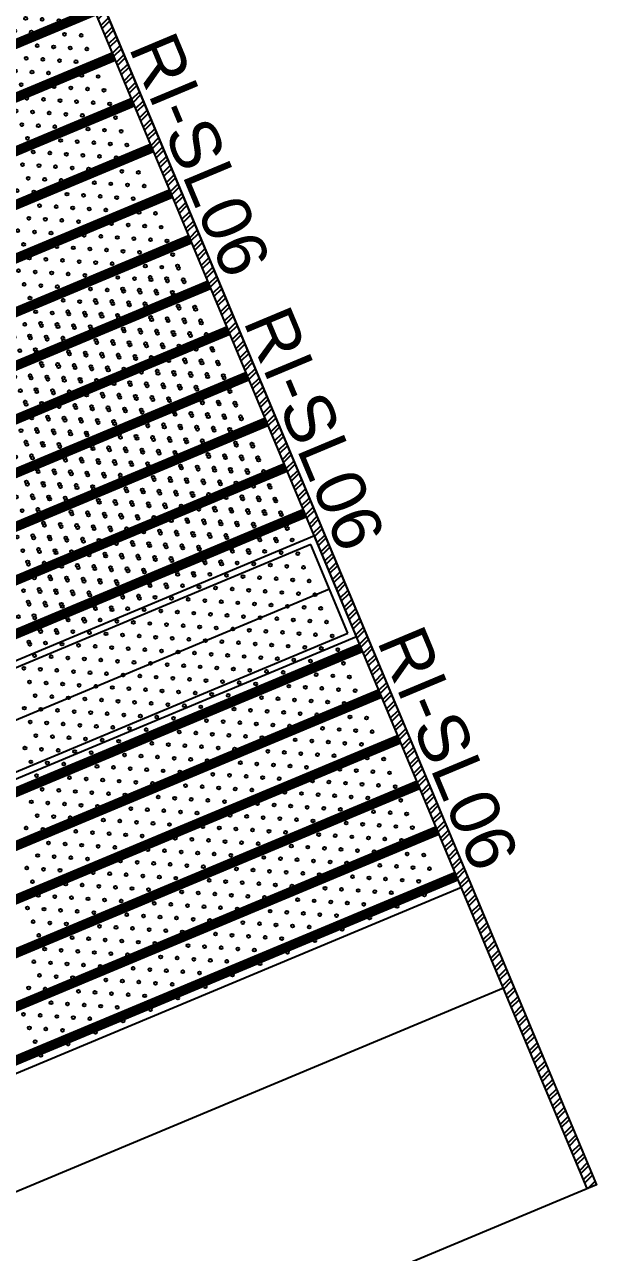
# Model space of a CAD drawing. Header units: millimetres. Extents: x 712803 to 922331, y -1382701 to -1225629.
# Drawn here: x 831770 to 832926, y -1271099 to -1268618 of the extents above; entities that cross this region are included whole.
import ezdxf
from ezdxf.enums import TextEntityAlignment as Align

# ---------------------------------------------------------------- set-up
doc = ezdxf.new("R2010")
doc.units = ezdxf.units.MM
doc.header["$LTSCALE"] = 10
doc.header["$MEASUREMENT"] = 0
doc.linetypes.add('CENTER', pattern=[50.8, 31.75, -6.35, 6.35, -6.35])
for name, color, linetype in [('I—平顶—分格线', 8, 'Continuous'), ('I—平顶—暖通', 144, 'Continuous'), ('I—平顶—灯具', 62, 'Continuous'), ('I—平顶—造型', 122, 'Continuous')]:
    doc.layers.add(name, color=color, linetype=linetype)
doc.styles.add('ARIAL', font='arial.ttf')

# ---------------------------------------------------------------- blocks, each defined once
blk = doc.blocks.new('30-2')
at = {"layer": 'I—平顶—分格线'}
for centre in [(-1385, -64.7), (-1355, -64.7), (-1325, -64.7), (-1295, -64.7), (-1265, -64.7), (-1235, -64.7), (-1205, -64.7), (-1175, -64.7), (-1145, -64.7), (-1115, -64.7), (-1085, -64.7), (-1055, -64.7), (-1025, -64.7), (-995, -64.7), (-965, -64.7), (-935, -64.7), (-905, -64.7), (-875, -64.7), (-845, -64.7), (-815, -64.7), (-785, -64.7), (-755, -64.7), (-725, -64.7), (-695, -64.7), (-665, -64.7), (-635, -64.7), (-605, -64.7), (-575, -64.7), (-545, -64.7), (-515, -64.7), (-485, -64.7), (-455, -64.7), (-425, -64.7), (-395, -64.7), (-365, -64.7), (-335, -64.7), (-305, -64.7), (-275, -64.7), (-245, -64.7), (-215, -64.7), (-185, -64.7), (-155, -64.7), (-125, -64.7), (-95, -64.7), (-65, -64.7), (-35, -64.7), (-1370, -94.7), (-1340, -94.7), (-1310, -94.7), (-1280, -94.7), (-1250, -94.7), (-1220, -94.7), (-1190, -94.7), (-1160, -94.7), (-1130, -94.7), (-1100, -94.7), (-1070, -94.7), (-1040, -94.7), (-1010, -94.7), (-980, -94.7), (-950, -94.7), (-920, -94.7), (-890, -94.7), (-860, -94.7), (-830, -94.7), (-800, -94.7), (-770, -94.7), (-740, -94.7), (-710, -94.7), (-680, -94.7), (-650, -94.7), (-620, -94.7), (-590, -94.7), (-560, -94.7), (-530, -94.7), (-500, -94.7), (-470, -94.7), (-440, -94.7), (-410, -94.7), (-380, -94.7), (-350, -94.7), (-320, -94.7), (-290, -94.7), (-260, -94.7), (-230, -94.7), (-200, -94.7), (-170, -94.7), (-140, -94.7), (-110, -94.7), (-80, -94.7), (-50, -94.7), (-20, -94.7), (-1385, -124.7), (-1355, -124.7), (-1325, -124.7), (-1295, -124.7), (-1265, -124.7), (-1235, -124.7), (-1205, -124.7), (-1175, -124.7), (-1145, -124.7), (-1115, -124.7), (-1085, -124.7), (-1055, -124.7), (-1025, -124.7), (-995, -124.7), (-965, -124.7), (-935, -124.7), (-905, -124.7), (-875, -124.7), (-845, -124.7), (-815, -124.7), (-785, -124.7), (-755, -124.7), (-725, -124.7), (-695, -124.7), (-665, -124.7), (-635, -124.7), (-605, -124.7), (-575, -124.7), (-545, -124.7), (-515, -124.7), (-485, -124.7), (-455, -124.7), (-425, -124.7), (-395, -124.7), (-365, -124.7), (-335, -124.7), (-305, -124.7), (-275, -124.7), (-245, -124.7), (-215, -124.7), (-185, -124.7), (-155, -124.7), (-125, -124.7), (-95, -124.7), (-65, -124.7), (-35, -124.7), (-1370, -154.7), (-1340, -154.7), (-1310, -154.7), (-1280, -154.7), (-1250, -154.7), (-1220, -154.7), (-1190, -154.7), (-1160, -154.7), (-1130, -154.7), (-1100, -154.7), (-1070, -154.7), (-1040, -154.7), (-1010, -154.7), (-980, -154.7), (-950, -154.7), (-920, -154.7), (-890, -154.7), (-860, -154.7), (-830, -154.7), (-800, -154.7), (-770, -154.7), (-740, -154.7), (-710, -154.7), (-680, -154.7), (-650, -154.7), (-620, -154.7), (-590, -154.7), (-560, -154.7), (-530, -154.7), (-500, -154.7), (-470, -154.7), (-440, -154.7), (-410, -154.7), (-380, -154.7), (-350, -154.7), (-320, -154.7), (-290, -154.7), (-260, -154.7), (-230, -154.7), (-200, -154.7), (-170, -154.7), (-140, -154.7), (-110, -154.7), (-80, -154.7), (-50, -154.7), (-20, -154.7), (-1385, -184.7), (-1355, -184.7), (-1325, -184.7), (-1295, -184.7), (-1265, -184.7), (-1235, -184.7), (-1205, -184.7), (-1175, -184.7), (-1145, -184.7), (-1115, -184.7), (-1085, -184.7), (-1055, -184.7), (-1025, -184.7), (-995, -184.7), (-965, -184.7), (-935, -184.7), (-905, -184.7), (-875, -184.7), (-845, -184.7), (-815, -184.7), (-785, -184.7), (-755, -184.7), (-725, -184.7), (-695, -184.7), (-665, -184.7), (-635, -184.7), (-605, -184.7), (-575, -184.7), (-545, -184.7), (-515, -184.7), (-485, -184.7), (-455, -184.7), (-425, -184.7), (-395, -184.7), (-365, -184.7), (-335, -184.7), (-305, -184.7), (-275, -184.7), (-245, -184.7), (-215, -184.7), (-185, -184.7), (-155, -184.7), (-125, -184.7), (-95, -184.7), (-65, -184.7), (-35, -184.7), (-1370, -214.7), (-1340, -214.7), (-1310, -214.7), (-1280, -214.7), (-1250, -214.7), (-1220, -214.7), (-1190, -214.7), (-1160, -214.7), (-1130, -214.7), (-1100, -214.7), (-1070, -214.7), (-1040, -214.7), (-1010, -214.7), (-980, -214.7), (-950, -214.7), (-920, -214.7), (-890, -214.7), (-860, -214.7), (-830, -214.7), (-800, -214.7), (-770, -214.7), (-740, -214.7), (-710, -214.7), (-680, -214.7), (-650, -214.7), (-620, -214.7), (-590, -214.7), (-560, -214.7), (-530, -214.7), (-500, -214.7), (-470, -214.7), (-440, -214.7), (-410, -214.7), (-380, -214.7), (-350, -214.7), (-320, -214.7), (-290, -214.7), (-260, -214.7), (-230, -214.7), (-200, -214.7), (-170, -214.7), (-140, -214.7), (-110, -214.7), (-80, -214.7), (-50, -214.7), (-20, -214.7), (-1385, -244.7), (-1355, -244.7), (-1325, -244.7), (-1295, -244.7), (-1265, -244.7), (-1235, -244.7), (-1205, -244.7), (-1175, -244.7), (-1145, -244.7), (-1115, -244.7), (-1085, -244.7), (-1055, -244.7), (-1025, -244.7), (-995, -244.7), (-965, -244.7), (-935, -244.7), (-905, -244.7), (-875, -244.7), (-845, -244.7), (-815, -244.7), (-785, -244.7), (-755, -244.7), (-725, -244.7), (-695, -244.7), (-665, -244.7), (-635, -244.7), (-605, -244.7), (-575, -244.7), (-545, -244.7), (-515, -244.7), (-485, -244.7), (-455, -244.7), (-425, -244.7), (-395, -244.7), (-365, -244.7), (-335, -244.7), (-305, -244.7), (-275, -244.7), (-245, -244.7), (-215, -244.7), (-185, -244.7), (-155, -244.7), (-125, -244.7), (-95, -244.7), (-65, -244.7), (-35, -244.7), (-1370, -274.7), (-1340, -274.7), (-1310, -274.7), (-1280, -274.7), (-1250, -274.7), (-1220, -274.7), (-1190, -274.7), (-1160, -274.7), (-1130, -274.7), (-1100, -274.7), (-1070, -274.7), (-1040, -274.7), (-1010, -274.7), (-980, -274.7), (-950, -274.7), (-920, -274.7), (-890, -274.7), (-860, -274.7), (-830, -274.7), (-800, -274.7), (-770, -274.7), (-740, -274.7), (-710, -274.7), (-680, -274.7), (-650, -274.7), (-620, -274.7), (-590, -274.7), (-560, -274.7), (-530, -274.7), (-500, -274.7), (-470, -274.7), (-440, -274.7), (-410, -274.7), (-380, -274.7), (-350, -274.7), (-320, -274.7), (-290, -274.7), (-260, -274.7), (-230, -274.7), (-200, -274.7), (-170, -274.7), (-140, -274.7), (-110, -274.7), (-80, -274.7), (-50, -274.7), (-20, -274.7), (-1385, -304.7), (-1355, -304.7), (-1325, -304.7), (-1295, -304.7), (-1265, -304.7), (-1235, -304.7), (-1205, -304.7), (-1175, -304.7), (-1145, -304.7), (-1115, -304.7), (-1085, -304.7), (-1055, -304.7), (-1025, -304.7), (-995, -304.7), (-965, -304.7), (-935, -304.7), (-905, -304.7), (-875, -304.7), (-845, -304.7), (-815, -304.7), (-785, -304.7), (-755, -304.7), (-725, -304.7), (-695, -304.7), (-665, -304.7), (-635, -304.7), (-605, -304.7), (-575, -304.7), (-545, -304.7), (-515, -304.7), (-485, -304.7), (-455, -304.7), (-425, -304.7), (-395, -304.7), (-365, -304.7), (-335, -304.7), (-305, -304.7), (-275, -304.7), (-245, -304.7), (-215, -304.7), (-185, -304.7), (-155, -304.7), (-125, -304.7), (-95, -304.7), (-65, -304.7), (-35, -304.7), (-1370, -334.7), (-1340, -334.7), (-1310, -334.7), (-1280, -334.7), (-1250, -334.7), (-1220, -334.7), (-1190, -334.7), (-1160, -334.7), (-1130, -334.7), (-1100, -334.7), (-1070, -334.7), (-1040, -334.7), (-1010, -334.7), (-980, -334.7), (-950, -334.7), (-920, -334.7), (-890, -334.7), (-860, -334.7), (-830, -334.7), (-800, -334.7), (-770, -334.7), (-740, -334.7), (-710, -334.7), (-680, -334.7), (-650, -334.7), (-620, -334.7), (-590, -334.7), (-560, -334.7), (-530, -334.7), (-500, -334.7), (-470, -334.7), (-440, -334.7), (-410, -334.7), (-380, -334.7), (-350, -334.7), (-320, -334.7), (-290, -334.7), (-260, -334.7), (-230, -334.7), (-200, -334.7), (-170, -334.7), (-140, -334.7), (-110, -334.7), (-80, -334.7), (-50, -334.7), (-20, -334.7), (-1385, -364.7), (-1355, -364.7), (-1325, -364.7), (-1295, -364.7), (-1265, -364.7), (-1235, -364.7), (-1205, -364.7), (-1175, -364.7), (-1145, -364.7), (-1115, -364.7), (-1085, -364.7), (-1055, -364.7), (-1025, -364.7), (-995, -364.7), (-965, -364.7), (-935, -364.7), (-905, -364.7), (-875, -364.7), (-845, -364.7), (-815, -364.7), (-785, -364.7), (-755, -364.7), (-725, -364.7), (-695, -364.7), (-665, -364.7), (-635, -364.7), (-605, -364.7), (-575, -364.7), (-545, -364.7), (-515, -364.7), (-485, -364.7), (-455, -364.7), (-425, -364.7), (-395, -364.7), (-365, -364.7), (-335, -364.7), (-305, -364.7), (-275, -364.7), (-245, -364.7), (-215, -364.7), (-185, -364.7), (-155, -364.7), (-125, -364.7), (-95, -364.7), (-65, -364.7), (-35, -364.7), (-1370, -394.7), (-1340, -394.7), (-1310, -394.7), (-1280, -394.7), (-1250, -394.7), (-1220, -394.7), (-1190, -394.7), (-1160, -394.7), (-1130, -394.7), (-1100, -394.7), (-1070, -394.7), (-1040, -394.7), (-1010, -394.7), (-980, -394.7), (-950, -394.7), (-920, -394.7), (-890, -394.7), (-860, -394.7), (-830, -394.7), (-800, -394.7), (-770, -394.7), (-740, -394.7), (-710, -394.7), (-680, -394.7), (-650, -394.7), (-620, -394.7), (-590, -394.7), (-560, -394.7), (-530, -394.7), (-500, -394.7), (-470, -394.7), (-440, -394.7), (-410, -394.7), (-380, -394.7), (-350, -394.7), (-320, -394.7), (-290, -394.7), (-260, -394.7), (-230, -394.7), (-200, -394.7), (-170, -394.7), (-140, -394.7), (-110, -394.7), (-80, -394.7), (-50, -394.7), (-20, -394.7), (-1325, -424.7), (-1295, -424.7), (-1265, -424.7), (-1235, -424.7), (-1205, -424.7), (-1175, -424.7), (-1145, -424.7), (-1115, -424.7), (-1085, -424.7), (-1055, -424.7), (-1025, -424.7), (-995, -424.7), (-965, -424.7), (-935, -424.7), (-905, -424.7), (-875, -424.7), (-845, -424.7), (-815, -424.7), (-785, -424.7), (-755, -424.7), (-725, -424.7), (-695, -424.7), (-665, -424.7), (-635, -424.7), (-605, -424.7), (-575, -424.7), (-545, -424.7), (-515, -424.7), (-485, -424.7), (-455, -424.7), (-425, -424.7), (-395, -424.7), (-365, -424.7), (-335, -424.7), (-305, -424.7), (-275, -424.7), (-245, -424.7), (-215, -424.7), (-185, -424.7), (-155, -424.7), (-125, -424.7), (-95, -424.7), (-65, -424.7), (-35, -424.7), (-1250, -454.7), (-1220, -454.7), (-1190, -454.7), (-1160, -454.7), (-1130, -454.7), (-1100, -454.7), (-1070, -454.7), (-1040, -454.7), (-1010, -454.7), (-980, -454.7), (-950, -454.7), (-920, -454.7), (-890, -454.7), (-860, -454.7), (-830, -454.7), (-800, -454.7), (-770, -454.7), (-740, -454.7), (-710, -454.7), (-680, -454.7), (-650, -454.7), (-620, -454.7), (-590, -454.7), (-560, -454.7), (-530, -454.7), (-500, -454.7), (-470, -454.7), (-440, -454.7), (-410, -454.7), (-380, -454.7), (-350, -454.7), (-320, -454.7), (-290, -454.7), (-260, -454.7), (-230, -454.7), (-200, -454.7), (-170, -454.7), (-140, -454.7), (-110, -454.7), (-80, -454.7), (-50, -454.7), (-20, -454.7), (-1175, -484.7), (-1145, -484.7), (-1115, -484.7), (-1085, -484.7), (-1055, -484.7), (-1025, -484.7), (-995, -484.7), (-965, -484.7), (-935, -484.7), (-905, -484.7), (-875, -484.7), (-845, -484.7), (-815, -484.7), (-785, -484.7), (-755, -484.7), (-725, -484.7), (-695, -484.7), (-665, -484.7), (-635, -484.7), (-605, -484.7), (-575, -484.7), (-545, -484.7), (-515, -484.7), (-485, -484.7), (-455, -484.7), (-425, -484.7), (-395, -484.7), (-365, -484.7), (-335, -484.7), (-305, -484.7), (-275, -484.7), (-245, -484.7), (-215, -484.7), (-185, -484.7), (-155, -484.7), (-125, -484.7), (-95, -484.7), (-65, -484.7), (-35, -484.7), (-1100, -514.7), (-1070, -514.7), (-1040, -514.7), (-1010, -514.7), (-980, -514.7), (-950, -514.7), (-920, -514.7), (-890, -514.7), (-860, -514.7), (-830, -514.7), (-800, -514.7), (-770, -514.7), (-740, -514.7), (-710, -514.7), (-680, -514.7), (-650, -514.7), (-620, -514.7), (-590, -514.7), (-560, -514.7), (-530, -514.7), (-500, -514.7), (-470, -514.7), (-440, -514.7), (-410, -514.7), (-380, -514.7), (-350, -514.7), (-320, -514.7), (-290, -514.7), (-260, -514.7), (-230, -514.7), (-200, -514.7), (-170, -514.7), (-140, -514.7), (-110, -514.7), (-80, -514.7), (-50, -514.7), (-20, -514.7), (-1025, -544.7), (-995, -544.7), (-965, -544.7), (-935, -544.7), (-905, -544.7), (-875, -544.7), (-845, -544.7), (-815, -544.7), (-785, -544.7), (-755, -544.7), (-725, -544.7), (-695, -544.7), (-665, -544.7), (-635, -544.7), (-605, -544.7), (-575, -544.7), (-545, -544.7), (-515, -544.7), (-485, -544.7), (-455, -544.7), (-425, -544.7), (-395, -544.7), (-365, -544.7), (-335, -544.7), (-305, -544.7), (-275, -544.7), (-245, -544.7), (-215, -544.7), (-185, -544.7), (-155, -544.7), (-125, -544.7), (-95, -544.7), (-65, -544.7), (-35, -544.7), (-950, -574.7), (-920, -574.7), (-890, -574.7), (-860, -574.7), (-830, -574.7), (-800, -574.7), (-770, -574.7), (-740, -574.7), (-710, -574.7), (-680, -574.7), (-650, -574.7), (-620, -574.7), (-590, -574.7), (-560, -574.7), (-530, -574.7), (-500, -574.7), (-470, -574.7), (-440, -574.7), (-410, -574.7), (-380, -574.7), (-350, -574.7), (-320, -574.7), (-290, -574.7), (-260, -574.7), (-230, -574.7), (-200, -574.7), (-170, -574.7), (-140, -574.7), (-110, -574.7), (-80, -574.7), (-50, -574.7), (-20, -574.7), (-875, -604.7), (-845, -604.7), (-815, -604.7), (-785, -604.7), (-755, -604.7), (-725, -604.7), (-695, -604.7), (-665, -604.7), (-635, -604.7), (-605, -604.7), (-575, -604.7), (-545, -604.7), (-515, -604.7), (-485, -604.7), (-455, -604.7), (-425, -604.7), (-395, -604.7), (-365, -604.7), (-335, -604.7), (-305, -604.7), (-275, -604.7), (-245, -604.7), (-215, -604.7), (-185, -604.7), (-155, -604.7), (-125, -604.7), (-95, -604.7), (-65, -604.7), (-35, -604.7), (-830, -634.7), (-800, -634.7), (-770, -634.7), (-740, -634.7), (-710, -634.7), (-680, -634.7), (-650, -634.7), (-620, -634.7), (-590, -634.7), (-560, -634.7), (-530, -634.7), (-500, -634.7), (-470, -634.7), (-440, -634.7), (-410, -634.7), (-380, -634.7), (-350, -634.7), (-320, -634.7), (-290, -634.7), (-260, -634.7), (-230, -634.7), (-200, -634.7), (-170, -634.7), (-140, -634.7), (-110, -634.7), (-80, -634.7), (-50, -634.7), (-20, -634.7), (-755, -664.7), (-725, -664.7), (-695, -664.7), (-665, -664.7), (-635, -664.7), (-605, -664.7), (-575, -664.7), (-545, -664.7), (-515, -664.7), (-485, -664.7), (-455, -664.7), (-425, -664.7), (-395, -664.7), (-365, -664.7), (-335, -664.7), (-305, -664.7), (-275, -664.7), (-245, -664.7), (-215, -664.7), (-185, -664.7), (-155, -664.7), (-125, -664.7), (-95, -664.7), (-65, -664.7), (-35, -664.7), (-680, -694.7), (-650, -694.7), (-620, -694.7), (-590, -694.7), (-560, -694.7), (-530, -694.7), (-500, -694.7), (-470, -694.7), (-440, -694.7), (-410, -694.7), (-380, -694.7), (-350, -694.7), (-320, -694.7), (-290, -694.7), (-260, -694.7), (-230, -694.7), (-200, -694.7), (-170, -694.7), (-140, -694.7), (-110, -694.7), (-80, -694.7), (-50, -694.7), (-20, -694.7), (-605, -724.7), (-575, -724.7), (-545, -724.7), (-515, -724.7), (-485, -724.7), (-455, -724.7), (-425, -724.7), (-395, -724.7), (-365, -724.7), (-335, -724.7), (-305, -724.7), (-275, -724.7), (-245, -724.7), (-215, -724.7), (-185, -724.7), (-155, -724.7), (-125, -724.7), (-95, -724.7), (-65, -724.7), (-35, -724.7), (-530, -754.7), (-500, -754.7), (-470, -754.7), (-440, -754.7), (-410, -754.7), (-380, -754.7), (-350, -754.7), (-320, -754.7), (-290, -754.7), (-260, -754.7), (-230, -754.7), (-200, -754.7), (-170, -754.7), (-140, -754.7), (-110, -754.7), (-80, -754.7), (-50, -754.7), (-20, -754.7), (-455, -784.7), (-425, -784.7), (-395, -784.7), (-365, -784.7), (-335, -784.7), (-305, -784.7), (-275, -784.7), (-245, -784.7), (-215, -784.7), (-185, -784.7), (-155, -784.7), (-125, -784.7), (-95, -784.7), (-65, -784.7), (-35, -784.7), (-380, -814.7), (-350, -814.7), (-320, -814.7), (-290, -814.7), (-260, -814.7), (-230, -814.7), (-200, -814.7), (-170, -814.7), (-140, -814.7), (-110, -814.7), (-80, -814.7), (-50, -814.7), (-20, -814.7), (-305, -844.7), (-275, -844.7), (-245, -844.7), (-215, -844.7), (-185, -844.7), (-155, -844.7), (-125, -844.7), (-95, -844.7), (-65, -844.7), (-35, -844.7), (-230, -874.7), (-200, -874.7), (-170, -874.7), (-140, -874.7), (-110, -874.7), (-80, -874.7), (-50, -874.7), (-20, -874.7), (-155, -904.7), (-125, -904.7), (-95, -904.7), (-65, -904.7), (-35, -904.7), (-110, -934.7), (-80, -934.7), (-50, -934.7), (-20, -934.7), (-35, -964.7)]:
    blk.add_circle(centre, 3, dxfattribs=at)
blk = doc.blocks.new('*U326')
for p, q in [((-1944.05, 80.59), (6265.15, 80.59)), ((-1939.31, 75.85), (6260.41, 75.85)), ((6260.41, 75.85), (6260.41, 4.74)), ((6265.15, 80.59), (6265.15, 0)), ((-1939.31, 40.3), (6260.41, 40.3)), ((6265.15, 0), (-1944.05, 0)), ((6260.41, 4.74), (-1939.31, 4.74))]:
    blk.add_line(p, q)
blk = doc.blocks.new('P1-T2')
at = {"layer": 'I—平顶—分格线'}
h = blk.add_hatch(dxfattribs=at)
h.set_pattern_fill('ANSI32', color=256, scale=50, angle=247)
h.paths.add_polyline_path([(-5690.8, 0), (-10.8, 0), (-10.8, -20), (-5690.8, -20)])
for points in [[(-670, -20), (-670, -22429.3)], [(-450, -20), (-450, -22429.3)]]:
    blk.add_lwpolyline(points, dxfattribs=at)
at = {"layer": 'I—平顶—灯具', "linetype": 'CENTER', "ltscale": 0.01, "const_width": 20}
for points in [[(-2490, 0), (-2490, 0)], [(-2390, 0), (-2390, 0)], [(-2290, 0), (-2290, 0)], [(-2190, 0), (-2190, 0)], [(-2090, 0), (-2090, 0)], [(-1990, 0), (-1990, 0)], [(-1890, 0), (-1890, 0)], [(-1790, 0), (-1790, 0)], [(-1690, 0), (-1690, 0)], [(-1590, 0), (-1590, 0)], [(-1490, 0), (-1490, 0)], [(-2590, -20), (-2590, -22429.3)], [(-2490, -20), (-2490, -22429.3)], [(-2390, -20), (-2390, -22429.3)], [(-2290, -20), (-2290, -22449.3)], [(-2190, -20), (-2190, -22449.3)], [(-2090, -20), (-2090, -22449.3)], [(-1990, -20), (-1990, -22429.3)], [(-1890, -20), (-1890, -22429.3)], [(-1790, -20), (-1790, -22429.3)], [(-1690, -20), (-1690, -22429.3)], [(-1590, -20), (-1590, -22429.3)], [(-1490, -20), (-1490, -22429.3)], [(-1195, -20), (-1195, -22429.3)], [(-1095, -20), (-1095, -22429.3)], [(-995, -20), (-995, -22429.3)], [(-895, -20), (-895, -22429.3)], [(-795, -20), (-795, -22429.3)], [(-695, -20), (-695, -22429.3)]]:
    blk.add_lwpolyline(points, dxfattribs=at)
at = {"layer": 'I—平顶—造型'}
blk.add_lwpolyline([(-5690.8, 0), (-10.8, 0), (-10.8, -20), (-5690.8, -20)], close=True, dxfattribs=at)
blk.add_lwpolyline([(-5690.8, -22449.3), (-5690.8, -22449.3), (-5690.8, 0), (-10.8, 0), (-10.8, -2097.6)], dxfattribs=at)
at = {"layer": 'I—平顶—分格线'}
for p in [(-1440, 0), (-665, 0)]:
    blk.add_blockref('30-2', p, dxfattribs=at)
at = {"layer": 'I—平顶—暖通', "xscale": -2.729779416098289, "yscale": 2.729779416098289, "zscale": 2.729779416098289, "rotation": 270}
blk.add_blockref('*U326', (-1440, -17122.5), dxfattribs=at)
at = {"layer": 'I—平顶—灯具', "linetype": 'CENTER', "ltscale": 0.01, "style": 'ARIAL'}
for p in [(-2240, 64.1), (-1640, 64.1), (-940, 64.1)]:
    blk.add_text('RI-SL06', height=100, rotation=0.0233, dxfattribs=at).set_placement(p, align=Align.MIDDLE_CENTER)

msp = doc.modelspace()

# ---------------------------------------------------------------- block references
at = {"rotation": 292.6891305224073}
msp.add_blockref('P1-T2', (832929.7, -1270972.1, 0), dxfattribs=at)

doc.saveas('drawing.dxf')
